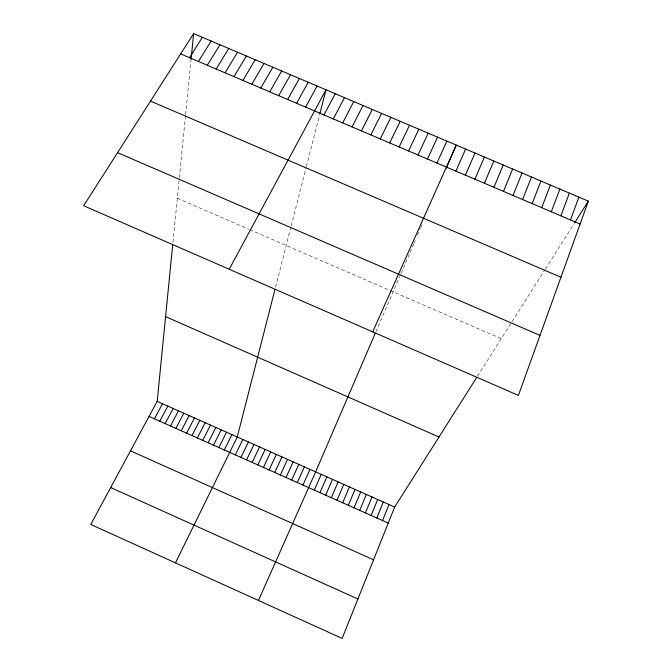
<?xml version="1.0" encoding="UTF-8"?>
<svg xmlns="http://www.w3.org/2000/svg" width="672" height="672" viewBox="0 0 672 672"><rect width="100%" height="100%" fill="white"/><g stroke="black" fill="none" stroke-linecap="round" stroke-linejoin="round"><path stroke-width="0.5" stroke-dasharray="3.36 2.52" d="M172.931 242.483L179.273 178.466M179.365 177.584L185.497 115.702M185.598 114.677L191.083 59.279M275.528 287.23L290.934 226.943M291.186 225.952L306.138 167.462M306.382 166.496L319.536 115.038M375.858 331.918L400.613 274.386M401.016 273.454L409.357 254.075M410.071 252.403L413.7 243.978M414.07 243.113L415.178 240.534M417.421 235.334L420.454 228.278M420.84 227.38L421.999 224.692M477.473 376.244L511.577 322.392M512.131 321.51L544.824 269.875M545.362 269.027L574.182 223.516M177.316 198.232L248.858 229.253M249.766 229.648L501.245 338.705"/><path stroke-width="1.01" d="M476.54 377.714L394.649 507.041L342.14 638.4L90.77 524.471L157.189 401.369L172.67 245.137M191.083 59.279L193.628 33.6L588.344 201.155L518.389 395.405L83.656 205.75L193.628 33.6M274.89 289.733L237.258 437.002L175.476 562.867M319.78 114.089L325.987 89.788L229.219 269.254M570.494 219.937L578.844 197.123M560.893 215.846L569.36 193.099M551.3 211.764L559.885 189.076M541.716 207.682L550.418 185.052M532.14 203.599L540.96 181.037M522.581 199.534L531.51 177.03M382.528 520.548L388.979 504.521M513.022 195.46L522.068 173.023M376.816 518.003L383.317 502.001M503.479 191.394L512.644 169.016M371.12 515.466L377.656 499.481M365.417 512.921L372.002 496.969M493.945 187.337L503.219 165.018M359.73 510.384L366.349 494.449M354.035 507.839L360.696 491.938M348.348 505.31L355.051 489.426M484.42 183.28L493.811 161.028M342.661 502.774L349.406 486.914M474.902 179.222L484.411 157.038M375.178 333.488L315.622 471.878L258.434 600.466M446.393 168.017L456.254 145.085L372.7 331.85M336.983 500.237L343.77 484.403M331.304 497.708L338.134 481.891M325.634 495.172L332.497 479.388M465.394 175.182L475.012 153.048M319.964 492.643L326.869 476.885M314.294 490.115L321.241 474.382M455.902 171.133L465.629 149.066M302.971 485.066L310.002 469.375M297.318 482.546L304.391 466.872M436.934 163.052L446.897 141.112M291.665 480.026L298.771 464.377M286.012 477.506L293.168 461.882M427.468 159.02L437.539 137.138M280.367 474.986L287.557 459.388M274.722 472.466L281.954 456.893M269.086 469.955L276.36 454.398M418.009 154.997L428.19 133.174M263.449 467.443L270.757 451.912M257.813 464.923L265.171 449.425M408.559 150.973L418.858 129.209M252.185 462.42L259.577 446.939M399.118 146.95L409.525 125.244M246.557 459.908L253.991 444.452M240.937 457.397L248.413 441.966M389.684 142.934L400.21 121.296M235.318 454.894L242.827 439.48M380.268 138.919L390.902 117.34M224.305 449.98L231.899 434.616M218.912 447.577L226.54 432.23M213.52 445.166L221.189 429.853M370.852 134.912L381.595 113.392M208.135 442.764L215.838 427.468M202.751 440.362L210.487 425.09M361.452 130.914L372.305 109.452M197.366 437.968L205.145 422.713M191.99 435.565L199.802 420.336M352.061 126.907L363.023 105.504M186.614 433.171L194.468 417.959M181.238 430.769L189.134 415.59M342.678 122.917L353.749 101.573M175.871 428.375L183.8 413.213M170.503 425.981L178.475 410.844M333.295 118.919L344.492 97.642M165.136 423.595L173.149 408.475M159.776 421.201L167.824 406.106M323.938 114.929L335.236 93.71M154.426 418.816L162.506 403.738M305.592 107.117L317.108 86.016M296.612 103.295L308.23 82.244M287.641 99.473L299.368 78.481M278.678 95.659L290.514 74.726M269.724 91.846L281.66 70.972M260.778 88.04L272.824 67.217M251.84 84.227L263.987 63.47M242.911 80.43L255.167 59.724M233.99 76.633L246.347 55.978M225.086 72.836L237.544 52.24M216.182 69.04L228.74 48.502M207.287 65.251L219.954 44.772M198.4 61.471L211.168 41.042M189.521 57.691L202.398 37.321M574.711 222.676L588.344 201.155M180.65 53.911L580.104 224.028M150.503 101.111L560.944 277.234M117.575 152.653L540.002 335.395M165.589 316.646L438.992 437.018M157.189 401.369L394.649 507.041M149.066 416.422L388.231 523.093M130.494 450.845L373.556 559.81M110.687 487.561L357.89 598.987"/></g></svg>
